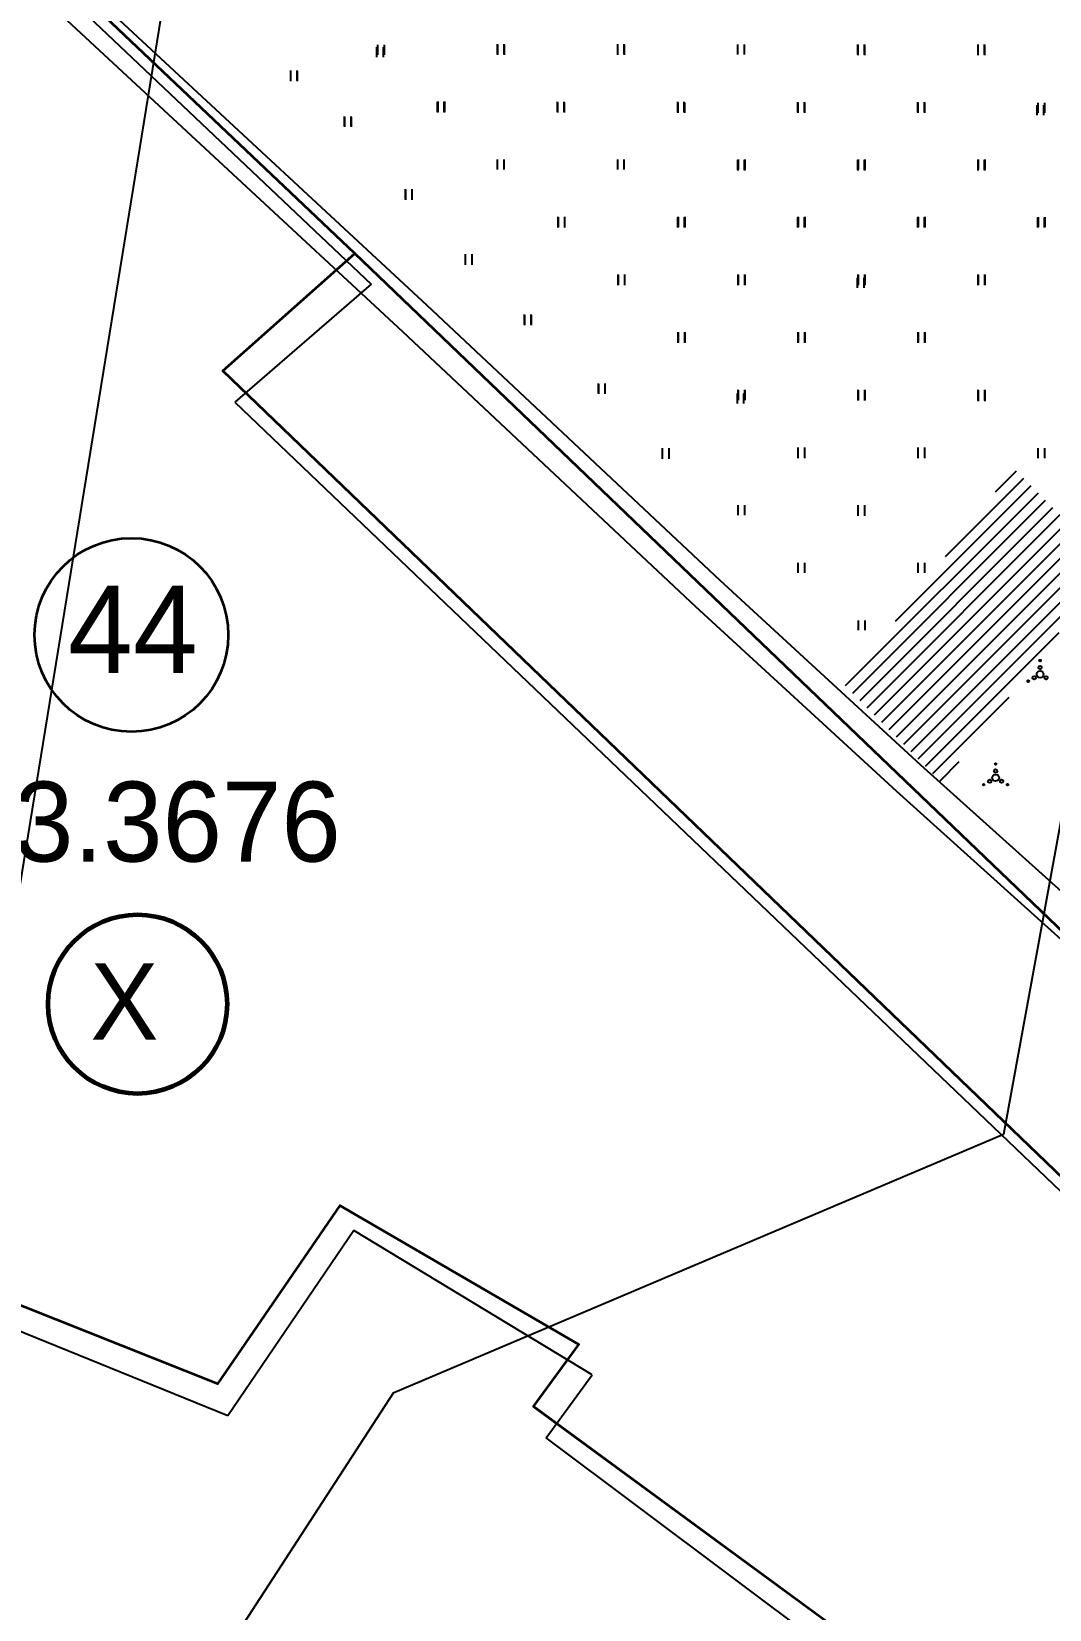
# Model space of a CAD drawing. Header units: millimetres. Extents: x 1378883 to 1389511, y 5662980 to 5673292.
# Drawn here: x 1384079 to 1384450, y 5668593 to 5669166 of the extents above; entities that cross this region are included whole.
import ezdxf
from ezdxf.enums import TextEntityAlignment as Align

# ---------------------------------------------------------------- set-up
doc = ezdxf.new("R2010")
doc.units = ezdxf.units.MM
doc.layers.add('_5Інше', color=252, linetype='Continuous', lineweight=25)
for name, color, linetype in [('N-raion', 1, 'Continuous'), ('zona', 3, 'Continuous'), ('вулиці', 7, 'Continuous'), ('ВулНазва', 7, 'Continuous'), ('КартаСкан', 252, 'Continuous'), ('район', 6, 'Continuous')]:
    doc.layers.add(name, color=color, linetype=linetype)
doc.layers.get('ВулНазва').off()
picture_1 = doc.add_image_def('image1.tif', size_in_pixel=(29607, 29619))

# ---------------------------------------------------------------- blocks, each defined once
blk = doc.blocks.new('ТуріяПрибер')
at = {"layer": '_5Інше', "color": 160}
blk.add_lwpolyline([(47127, 26627), (47198, 27064), (47524, 27366), (47631, 27206), (47810, 27266), (47842, 27342), (47995, 27705)], dxfattribs=at)
blk = doc.blocks.new('ТуріяВодоох')
at = {"layer": '_5Інше', "color": 140}
blk.add_lwpolyline([(48682, 27510), (48729, 27348), (48132, 27408), (47610, 27124), (47504, 26544), (47282, 26450), (47208, 26336), (47222, 26234), (47363, 26200), (47363, 26078), (47280, 26086), (47240, 25798), (47150, 25804)], dxfattribs=at)
blk = doc.blocks.new('ЛвЗд')
at = {"layer": '_5Інше', "color": 204, "linetype": 'Continuous'}
for points in [[(47005.209, 27105.626), (47273.688, 26848.503)], [(47273.688, 26848.503), (47223.884, 26805.976)], [(47223.884, 26805.976), (47549.646, 26491.135)], [(47219.209, 26437.685), (46859.304, 26586.181)], [(47265.4, 26504.721), (47219.209, 26437.685)], [(47351.734, 26451.755), (47265.4, 26504.721)], [(47334.814, 26428.917), (47351.734, 26451.755)], [(47469.057, 26327.309), (47334.814, 26428.917)]]:
    blk.add_lwpolyline(points, dxfattribs=at)

msp = doc.modelspace()

# ---------------------------------------------------------------- hatches: boundary and pattern name
at = {"layer": 'вулиці', "lineweight": -2}
h = msp.add_hatch(dxfattribs=at)
h.set_pattern_fill('ANSI31', color=2, scale=30, style=0)
h.set_pattern_definition([(45, (2.4066, 2.8008), (-2.6516504294, 2.6516504294), [])])
h.paths.add_polyline_path([(1384470.32, 5668970.08), (1384470.9, 5668973.23), (1384436.62, 5669007.55), (1384375.42, 5668928.47), (1384410.74, 5668893.09)])
h.paths.add_polyline_path([(1384393.45, 5668938.45), (1384445.95, 5668938.45), (1384445.95, 5668945.95), (1384393.45, 5668945.95)], flags=24)

# ---------------------------------------------------------------- linework, layer by layer
at = {"layer": 'N-raion', "color": 1, "lineweight": 35}
msp.add_circle((1384115.82, 5668946.94), 35.2, dxfattribs=at)
at = {"layer": 'zona', "color": 3, "lineweight": 60}
msp.add_circle((1384118.06, 5668812.79), 32.54, dxfattribs=at)
at = {"layer": 'вулиці', "color": 7, "lineweight": -2}
for p, q in [((1384205, 5669156.94), (1384205, 5669160.54)), ((1384205, 5669156.94), (1384205, 5669160.54)), ((1384205.37, 5669157.78), (1384205.37, 5669161.38)), ((1384205.37, 5669157.78), (1384205.37, 5669161.38)), ((1384207.4, 5669156.94), (1384207.4, 5669160.54)), ((1384207.4, 5669156.94), (1384207.4, 5669160.54)), ((1384207.77, 5669157.78), (1384207.77, 5669161.38)), ((1384207.77, 5669157.78), (1384207.77, 5669161.38)), ((1384248.96, 5669158.02), (1384248.96, 5669161.62)), ((1384249.01, 5669157.78), (1384249.01, 5669161.38)), ((1384251.36, 5669158.02), (1384251.36, 5669161.62)), ((1384251.41, 5669157.78), (1384251.41, 5669161.38)), ((1384292.6, 5669158.02), (1384292.6, 5669161.62)), ((1384292.64, 5669157.78), (1384292.64, 5669161.38)), ((1384295, 5669158.02), (1384295, 5669161.62)), ((1384295.04, 5669157.78), (1384295.04, 5669161.38)), ((1384336.33, 5669157.9), (1384336.33, 5669161.5)), ((1384336.33, 5669157.9), (1384336.33, 5669161.5)), ((1384338.73, 5669157.9), (1384338.73, 5669161.5)), ((1384338.73, 5669157.9), (1384338.73, 5669161.5)), ((1384379.97, 5669157.9), (1384379.97, 5669161.5)), ((1384379.97, 5669157.9), (1384379.97, 5669161.5)), ((1384380.01, 5669157.67), (1384380.01, 5669161.27)), ((1384380.06, 5669157.79), (1384380.06, 5669161.39)), ((1384382.37, 5669157.9), (1384382.37, 5669161.5)), ((1384382.37, 5669157.9), (1384382.37, 5669161.5)), ((1384382.41, 5669157.67), (1384382.41, 5669161.27)), ((1384382.46, 5669157.79), (1384382.46, 5669161.39)), ((1384423.61, 5669157.9), (1384423.61, 5669161.5)), ((1384423.61, 5669157.9), (1384423.61, 5669161.5)), ((1384423.61, 5669157.9), (1384423.61, 5669161.5)), ((1384423.65, 5669157.67), (1384423.65, 5669161.27)), ((1384423.7, 5669157.79), (1384423.7, 5669161.39)), ((1384426.01, 5669157.9), (1384426.01, 5669161.5)), ((1384426.01, 5669157.9), (1384426.01, 5669161.5)), ((1384426.01, 5669157.9), (1384426.01, 5669161.5)), ((1384426.01, 5669157.9), (1384426.01, 5669161.5)), ((1384426.05, 5669157.67), (1384426.05, 5669161.27)), ((1384426.1, 5669157.79), (1384426.1, 5669161.39)), ((1384173.71, 5669148.45), (1384173.71, 5669152.05)), ((1384173.76, 5669148.22), (1384173.76, 5669151.82)), ((1384176.11, 5669148.45), (1384176.11, 5669152.05)), ((1384176.16, 5669148.22), (1384176.16, 5669151.82)), ((1384227.14, 5669137.07), (1384227.14, 5669140.67)), ((1384227.19, 5669136.83), (1384227.19, 5669140.43)), ((1384227.31, 5669137.14), (1384227.31, 5669140.74)), ((1384229.54, 5669137.07), (1384229.54, 5669140.67)), ((1384229.59, 5669136.83), (1384229.59, 5669140.43)), ((1384229.71, 5669137.14), (1384229.71, 5669140.74)), ((1384270.78, 5669137.07), (1384270.78, 5669140.67)), ((1384270.83, 5669136.83), (1384270.83, 5669140.43)), ((1384273.18, 5669137.07), (1384273.18, 5669140.67)), ((1384273.23, 5669136.83), (1384273.23, 5669140.43)), ((1384314.42, 5669137.07), (1384314.42, 5669140.67)), ((1384314.46, 5669136.83), (1384314.46, 5669140.43)), ((1384314.56, 5669136.71), (1384314.56, 5669140.31)), ((1384316.82, 5669137.07), (1384316.82, 5669140.67)), ((1384316.86, 5669136.83), (1384316.86, 5669140.43)), ((1384316.96, 5669136.71), (1384316.96, 5669140.31)), ((1384358.15, 5669136.95), (1384358.15, 5669140.55)), ((1384358.2, 5669136.71), (1384358.2, 5669140.31)), ((1384360.55, 5669136.95), (1384360.55, 5669140.55)), ((1384360.6, 5669136.71), (1384360.6, 5669140.31)), ((1384401.79, 5669136.95), (1384401.79, 5669140.55)), ((1384401.83, 5669136.71), (1384401.83, 5669140.31)), ((1384404.19, 5669136.95), (1384404.19, 5669140.55)), ((1384404.23, 5669136.71), (1384404.23, 5669140.31)), ((1384445.1, 5669135.87), (1384445.1, 5669139.47)), ((1384445.1, 5669135.87), (1384445.1, 5669139.47)), ((1384445.47, 5669136.71), (1384445.47, 5669140.31)), ((1384445.47, 5669136.71), (1384445.47, 5669140.31)), ((1384447.5, 5669135.87), (1384447.5, 5669139.47)), ((1384447.5, 5669135.87), (1384447.5, 5669139.47)), ((1384447.87, 5669136.71), (1384447.87, 5669140.31)), ((1384447.87, 5669136.71), (1384447.87, 5669140.31)), ((1384193.32, 5669131.76), (1384193.32, 5669135.36)), ((1384193.37, 5669131.53), (1384193.37, 5669135.13)), ((1384195.72, 5669131.76), (1384195.72, 5669135.36)), ((1384195.77, 5669131.53), (1384195.77, 5669135.13)), ((1384248.96, 5669116.11), (1384248.96, 5669119.71)), ((1384251.36, 5669116.11), (1384251.36, 5669119.71)), ((1384292.6, 5669116.11), (1384292.6, 5669119.71)), ((1384295, 5669116.11), (1384295, 5669119.71)), ((1384336.33, 5669115.99), (1384336.33, 5669119.59)), ((1384336.38, 5669115.76), (1384336.38, 5669119.36)), ((1384336.5, 5669116.07), (1384336.5, 5669119.67)), ((1384336.5, 5669116.07), (1384336.5, 5669119.67)), ((1384338.73, 5669115.99), (1384338.73, 5669119.59)), ((1384338.78, 5669115.76), (1384338.78, 5669119.36)), ((1384338.9, 5669116.07), (1384338.9, 5669119.67)), ((1384338.9, 5669116.07), (1384338.9, 5669119.67)), ((1384379.97, 5669115.99), (1384379.97, 5669119.59)), ((1384380.01, 5669115.76), (1384380.01, 5669119.36)), ((1384380.14, 5669116.07), (1384380.14, 5669119.67)), ((1384382.37, 5669115.99), (1384382.37, 5669119.59)), ((1384382.41, 5669115.76), (1384382.41, 5669119.36)), ((1384382.54, 5669116.07), (1384382.54, 5669119.67)), ((1384423.61, 5669115.99), (1384423.61, 5669119.59)), ((1384423.61, 5669115.99), (1384423.61, 5669119.59)), ((1384423.65, 5669115.76), (1384423.65, 5669119.36)), ((1384423.77, 5669116.07), (1384423.77, 5669119.67)), ((1384426.01, 5669115.99), (1384426.01, 5669119.59)), ((1384426.01, 5669115.99), (1384426.01, 5669119.59)), ((1384426.05, 5669115.76), (1384426.05, 5669119.36)), ((1384426.17, 5669116.07), (1384426.17, 5669119.67)), ((1384215.48, 5669105.28), (1384215.48, 5669108.88)), ((1384215.53, 5669105.04), (1384215.53, 5669108.64)), ((1384217.88, 5669105.28), (1384217.88, 5669108.88)), ((1384217.93, 5669105.04), (1384217.93, 5669108.64)), ((1384270.95, 5669095.23), (1384270.95, 5669098.83)), ((1384270.95, 5669095.23), (1384270.95, 5669098.83)), ((1384270.99, 5669094.99), (1384270.99, 5669098.59)), ((1384271.04, 5669095.12), (1384271.04, 5669098.72)), ((1384271.04, 5669095.12), (1384271.04, 5669098.72)), ((1384273.35, 5669095.23), (1384273.35, 5669098.83)), ((1384273.35, 5669095.23), (1384273.35, 5669098.83)), ((1384273.39, 5669094.99), (1384273.39, 5669098.59)), ((1384273.44, 5669095.12), (1384273.44, 5669098.72)), ((1384273.44, 5669095.12), (1384273.44, 5669098.72)), ((1384314.51, 5669095.04), (1384314.51, 5669098.64)), ((1384314.58, 5669095.23), (1384314.58, 5669098.83)), ((1384314.58, 5669095.23), (1384314.58, 5669098.83)), ((1384314.58, 5669095.23), (1384314.58, 5669098.83)), ((1384314.63, 5669094.99), (1384314.63, 5669098.59)), ((1384314.68, 5669095.12), (1384314.68, 5669098.72)), ((1384314.68, 5669095.12), (1384314.68, 5669098.72)), ((1384314.68, 5669095.12), (1384314.68, 5669098.72)), ((1384316.91, 5669095.04), (1384316.91, 5669098.64)), ((1384316.98, 5669095.23), (1384316.98, 5669098.83)), ((1384316.98, 5669095.23), (1384316.98, 5669098.83)), ((1384316.98, 5669095.23), (1384316.98, 5669098.83)), ((1384317.03, 5669094.99), (1384317.03, 5669098.59)), ((1384317.08, 5669095.12), (1384317.08, 5669098.72)), ((1384317.08, 5669095.12), (1384317.08, 5669098.72)), ((1384317.08, 5669095.12), (1384317.08, 5669098.72)), ((1384358.15, 5669095.04), (1384358.15, 5669098.64)), ((1384358.22, 5669095.23), (1384358.22, 5669098.83)), ((1384358.27, 5669094.99), (1384358.27, 5669098.59)), ((1384358.32, 5669095.12), (1384358.32, 5669098.72)), ((1384358.32, 5669095.12), (1384358.32, 5669098.72)), ((1384358.32, 5669095.12), (1384358.32, 5669098.72)), ((1384358.32, 5669095.12), (1384358.32, 5669098.72)), ((1384360.55, 5669095.04), (1384360.55, 5669098.64)), ((1384360.62, 5669095.23), (1384360.62, 5669098.83)), ((1384360.67, 5669094.99), (1384360.67, 5669098.59)), ((1384360.72, 5669095.12), (1384360.72, 5669098.72)), ((1384360.72, 5669095.12), (1384360.72, 5669098.72)), ((1384360.72, 5669095.12), (1384360.72, 5669098.72)), ((1384360.72, 5669095.12), (1384360.72, 5669098.72)), ((1384360.72, 5669095.12), (1384360.72, 5669098.72)), ((1384401.79, 5669095.04), (1384401.79, 5669098.64)), ((1384401.86, 5669095.23), (1384401.86, 5669098.83)), ((1384401.91, 5669094.99), (1384401.91, 5669098.59)), ((1384401.95, 5669095.12), (1384401.95, 5669098.72)), ((1384401.95, 5669095.12), (1384401.95, 5669098.72)), ((1384401.95, 5669095.12), (1384401.95, 5669098.72)), ((1384404.19, 5669095.04), (1384404.19, 5669098.64)), ((1384404.26, 5669095.23), (1384404.26, 5669098.83)), ((1384404.31, 5669094.99), (1384404.31, 5669098.59)), ((1384404.35, 5669095.12), (1384404.35, 5669098.72)), ((1384404.35, 5669095.12), (1384404.35, 5669098.72)), ((1384404.35, 5669095.12), (1384404.35, 5669098.72)), ((1384445.42, 5669095.04), (1384445.42, 5669098.64)), ((1384445.59, 5669095.12), (1384445.59, 5669098.72)), ((1384447.82, 5669095.04), (1384447.82, 5669098.64)), ((1384447.99, 5669095.12), (1384447.99, 5669098.72)), ((1384237.27, 5669081.69), (1384237.27, 5669085.29)), ((1384237.32, 5669081.45), (1384237.32, 5669085.05)), ((1384239.67, 5669081.69), (1384239.67, 5669085.29)), ((1384239.72, 5669081.45), (1384239.72, 5669085.05)), ((1384292.77, 5669074.28), (1384292.77, 5669077.88)), ((1384292.81, 5669074.04), (1384292.81, 5669077.64)), ((1384292.86, 5669074.16), (1384292.86, 5669077.76)), ((1384295.17, 5669074.28), (1384295.17, 5669077.88)), ((1384295.21, 5669074.04), (1384295.21, 5669077.64)), ((1384295.26, 5669074.16), (1384295.26, 5669077.76)), ((1384336.4, 5669074.28), (1384336.4, 5669077.88)), ((1384336.45, 5669074.04), (1384336.45, 5669077.64)), ((1384336.45, 5669074.04), (1384336.45, 5669077.64)), ((1384336.5, 5669074.16), (1384336.5, 5669077.76)), ((1384336.5, 5669074.16), (1384336.5, 5669077.76)), ((1384336.5, 5669074.16), (1384336.5, 5669077.76)), ((1384338.8, 5669074.28), (1384338.8, 5669077.88)), ((1384338.85, 5669074.04), (1384338.85, 5669077.64)), ((1384338.85, 5669074.04), (1384338.85, 5669077.64)), ((1384338.9, 5669074.16), (1384338.9, 5669077.76)), ((1384338.9, 5669074.16), (1384338.9, 5669077.76)), ((1384338.9, 5669074.16), (1384338.9, 5669077.76)), ((1384379.82, 5669073.08), (1384379.82, 5669076.68)), ((1384379.82, 5669073.08), (1384379.82, 5669076.68)), ((1384380.04, 5669074.28), (1384380.04, 5669077.88)), ((1384380.09, 5669074.04), (1384380.09, 5669077.64)), ((1384380.14, 5669074.16), (1384380.14, 5669077.76)), ((1384382.22, 5669073.08), (1384382.22, 5669076.68)), ((1384382.22, 5669073.08), (1384382.22, 5669076.68)), ((1384382.44, 5669074.28), (1384382.44, 5669077.88)), ((1384382.49, 5669074.04), (1384382.49, 5669077.64)), ((1384382.54, 5669074.16), (1384382.54, 5669077.76)), ((1384423.68, 5669074.28), (1384423.68, 5669077.88)), ((1384423.72, 5669074.04), (1384423.72, 5669077.64)), ((1384423.72, 5669074.04), (1384423.72, 5669077.64)), ((1384423.77, 5669074.16), (1384423.77, 5669077.76)), ((1384423.77, 5669074.16), (1384423.77, 5669077.76)), ((1384426.08, 5669074.28), (1384426.08, 5669077.88)), ((1384426.12, 5669074.04), (1384426.12, 5669077.64)), ((1384426.12, 5669074.04), (1384426.12, 5669077.64)), ((1384426.17, 5669074.16), (1384426.17, 5669077.76)), ((1384426.17, 5669074.16), (1384426.17, 5669077.76)), ((1384258.77, 5669059.78), (1384258.77, 5669063.38)), ((1384258.81, 5669059.54), (1384258.81, 5669063.14)), ((1384261.17, 5669059.78), (1384261.17, 5669063.38)), ((1384261.21, 5669059.54), (1384261.21, 5669063.14)), ((1384314.58, 5669053.32), (1384314.58, 5669056.92)), ((1384314.58, 5669053.32), (1384314.58, 5669056.92)), ((1384314.63, 5669053.08), (1384314.63, 5669056.68)), ((1384314.63, 5669053.08), (1384314.63, 5669056.68)), ((1384314.63, 5669053.08), (1384314.63, 5669056.68)), ((1384314.68, 5669053.21), (1384314.68, 5669056.81)), ((1384316.98, 5669053.32), (1384316.98, 5669056.92)), ((1384316.98, 5669053.32), (1384316.98, 5669056.92)), ((1384317.03, 5669053.08), (1384317.03, 5669056.68)), ((1384317.03, 5669053.08), (1384317.03, 5669056.68)), ((1384317.03, 5669053.08), (1384317.03, 5669056.68)), ((1384317.03, 5669053.08), (1384317.03, 5669056.68)), ((1384317.08, 5669053.21), (1384317.08, 5669056.81)), ((1384358.22, 5669053.32), (1384358.22, 5669056.92)), ((1384358.27, 5669053.08), (1384358.27, 5669056.68)), ((1384358.27, 5669053.08), (1384358.27, 5669056.68)), ((1384358.32, 5669053.21), (1384358.32, 5669056.81)), ((1384358.32, 5669053.21), (1384358.32, 5669056.81)), ((1384360.62, 5669053.32), (1384360.62, 5669056.92)), ((1384360.67, 5669053.08), (1384360.67, 5669056.68)), ((1384360.67, 5669053.08), (1384360.67, 5669056.68)), ((1384360.72, 5669053.21), (1384360.72, 5669056.81)), ((1384360.72, 5669053.21), (1384360.72, 5669056.81)), ((1384401.86, 5669053.32), (1384401.86, 5669056.92)), ((1384401.91, 5669053.08), (1384401.91, 5669056.68)), ((1384401.91, 5669053.08), (1384401.91, 5669056.68)), ((1384401.95, 5669053.21), (1384401.95, 5669056.81)), ((1384404.26, 5669053.32), (1384404.26, 5669056.92)), ((1384404.31, 5669053.08), (1384404.31, 5669056.68)), ((1384404.31, 5669053.08), (1384404.31, 5669056.68)), ((1384404.35, 5669053.21), (1384404.35, 5669056.81)), ((1384285.64, 5669034.74), (1384285.64, 5669038.34)), ((1384285.69, 5669034.5), (1384285.69, 5669038.1)), ((1384288.04, 5669034.74), (1384288.04, 5669038.34)), ((1384288.09, 5669034.5), (1384288.09, 5669038.1)), ((1384336.13, 5669031.05), (1384336.13, 5669034.65)), ((1384336.13, 5669031.05), (1384336.13, 5669034.65)), ((1384336.4, 5669032.37), (1384336.4, 5669035.97)), ((1384336.4, 5669032.37), (1384336.4, 5669035.97)), ((1384336.5, 5669032.25), (1384336.5, 5669035.85)), ((1384338.53, 5669031.05), (1384338.53, 5669034.65)), ((1384338.53, 5669031.05), (1384338.53, 5669034.65)), ((1384338.8, 5669032.37), (1384338.8, 5669035.97)), ((1384338.8, 5669032.37), (1384338.8, 5669035.97)), ((1384338.9, 5669032.25), (1384338.9, 5669035.85)), ((1384380.04, 5669032.37), (1384380.04, 5669035.97)), ((1384380.04, 5669032.37), (1384380.04, 5669035.97)), ((1384380.09, 5669032.13), (1384380.09, 5669035.73)), ((1384380.14, 5669032.25), (1384380.14, 5669035.85)), ((1384382.44, 5669032.37), (1384382.44, 5669035.97)), ((1384382.44, 5669032.37), (1384382.44, 5669035.97)), ((1384382.49, 5669032.13), (1384382.49, 5669035.73)), ((1384382.54, 5669032.25), (1384382.54, 5669035.85)), ((1384423.68, 5669032.37), (1384423.68, 5669035.97)), ((1384423.68, 5669032.37), (1384423.68, 5669035.97)), ((1384423.72, 5669032.13), (1384423.72, 5669035.73)), ((1384423.72, 5669032.13), (1384423.72, 5669035.73)), ((1384423.77, 5669032.25), (1384423.77, 5669035.85)), ((1384423.77, 5669031.89), (1384423.77, 5669035.49)), ((1384426.08, 5669032.37), (1384426.08, 5669035.97)), ((1384426.08, 5669032.37), (1384426.08, 5669035.97)), ((1384426.12, 5669032.13), (1384426.12, 5669035.73)), ((1384426.12, 5669032.13), (1384426.12, 5669035.73)), ((1384426.17, 5669032.25), (1384426.17, 5669035.85)), ((1384426.17, 5669031.89), (1384426.17, 5669035.49)), ((1384426.17, 5669031.89), (1384426.17, 5669035.49)), ((1384308.89, 5669011.16), (1384308.89, 5669014.76)), ((1384308.94, 5669010.92), (1384308.94, 5669014.52)), ((1384311.29, 5669011.16), (1384311.29, 5669014.76)), ((1384311.34, 5669010.92), (1384311.34, 5669014.52)), ((1384358.22, 5669011.41), (1384358.22, 5669015.01)), ((1384358.27, 5669011.17), (1384358.27, 5669014.77)), ((1384360.62, 5669011.41), (1384360.62, 5669015.01)), ((1384360.67, 5669011.17), (1384360.67, 5669014.77)), ((1384401.86, 5669011.41), (1384401.86, 5669015.01)), ((1384401.91, 5669011.17), (1384401.91, 5669014.77)), ((1384404.26, 5669011.41), (1384404.26, 5669015.01)), ((1384404.31, 5669011.17), (1384404.31, 5669014.77)), ((1384445.54, 5669011.17), (1384445.54, 5669014.77)), ((1384445.54, 5669011.17), (1384445.54, 5669014.77)), ((1384447.94, 5669011.17), (1384447.94, 5669014.77)), ((1384447.94, 5669011.17), (1384447.94, 5669014.77)), ((1384336.4, 5668990.46), (1384336.4, 5668994.06)), ((1384338.8, 5668990.46), (1384338.8, 5668994.06)), ((1384380.04, 5668990.46), (1384380.04, 5668994.06)), ((1384380.09, 5668990.22), (1384380.09, 5668993.82)), ((1384382.44, 5668990.46), (1384382.44, 5668994.06)), ((1384382.49, 5668990.22), (1384382.49, 5668993.82)), ((1384358.22, 5668969.5), (1384358.22, 5668973.1)), ((1384360.62, 5668969.5), (1384360.62, 5668973.1)), ((1384401.86, 5668969.5), (1384401.86, 5668973.1)), ((1384404.26, 5668969.5), (1384404.26, 5668973.1)), ((1384380.21, 5668948.62), (1384380.21, 5668952.22)), ((1384382.61, 5668948.62), (1384382.61, 5668952.22))]:
    msp.add_line(p, q, dxfattribs=at)
msp.add_lwpolyline([(1384691.08, 5668694.84), (1384691.08, 5668694.84), (1384612.1, 5668741.43), (1384522.25, 5668797.2), (1384462.47, 5668846.04), (1384402.79, 5668899.63), (1384329.83, 5668966.7), (1384223.34, 5669066.62), (1384032.82, 5669243.25), (1383753.64, 5669510.88)], dxfattribs=at)
at = {"layer": 'вулиці', "color": 7}
msp.add_lwpolyline([(1385117.66, 5668170.14), (1385119.44, 5668179.84), (1385115.81, 5668191.14), (1385084.93, 5668207.59), (1385044.55, 5668231.07), (1385011.11, 5668263.88), (1384921.24, 5668355.63), (1384887.8, 5668391.45), (1384858.83, 5668466.34), (1384842.26, 5668500.97), (1384813.31, 5668563.37), (1384800.19, 5668586.95), (1384775.5, 5668616.92), (1384734.68, 5668652.27), (1384684.33, 5668683.73), (1384605.37, 5668730.3), (1384514.68, 5668786.6), (1384454.01, 5668836.16), (1384394.05, 5668890.01), (1384320.98, 5668957.17), (1384214.47, 5669057.11), (1384023.9, 5669233.79), (1383744.64, 5669501.49)], dxfattribs=at)
at = {"layer": 'вулиці', "color": 7, "lineweight": -2}
for centre, radius in [((1384446.19, 5668937.64), 0.312), ((1384441.86, 5668930.14), 0.312), ((1384444.02, 5668931.39), 0.625), ((1384446.19, 5668932.64), 1.25), ((1384446.19, 5668935.14), 0.625), ((1384448.35, 5668931.39), 0.625), ((1384425.69, 5668892.54), 0.312), ((1384427.86, 5668893.79), 0.625)]:
    msp.add_circle(centre, radius, dxfattribs=at)
at = {"layer": 'вулиці', "color": 7}
for centre, radius in [((1384430.02, 5668895.04), 1.25), ((1384430.02, 5668897.54), 0.625), ((1384430.02, 5668900.04), 0.312), ((1384432.19, 5668893.79), 0.625), ((1384434.35, 5668892.54), 0.312)]:
    msp.add_circle(centre, radius, dxfattribs=at)
at = {"layer": 'район', "color": 6, "lineweight": 35}
msp.add_line((1384262.04, 5668666.64), (1384365.07, 5668591.18), dxfattribs=at)
for points in [[(1384485.24, 5668733.51), (1384460.96, 5668743.31), (1384149.07, 5669042.93), (1384197.02, 5669085.54), (1383929.38, 5669339.01)], [(1385750.01, 5668643.61), (1385551.17, 5668617.58), (1385533.42, 5668615.26), (1385362.92, 5668589.14), (1385070.93, 5668597.97), (1385071.67, 5668613.75), (1384902.69, 5668627.07), (1384917.85, 5668787.67), (1384812.18, 5668791.74), (1384734.7, 5668796.56), (1384684.39, 5668680.19), (1384644.79, 5668708.13), (1384492.86, 5668802.29), (1384197.02, 5669085.54)], [(1384381.33, 5668579.02), (1384262.04, 5668666.64), (1384278.51, 5668689.16), (1384191.57, 5668739.59), (1384147.12, 5668674.87), (1383783.69, 5668819.31)]]:
    msp.add_lwpolyline(points, dxfattribs=at)

# ---------------------------------------------------------------- block references
at = {"layer": 'вулиці', "color": 7}
for name, p in [('ТуріяВодоох', (1336928.92, 5642221.42)), ('ТуріяПрибер', (1336947.41, 5642223.12))]:
    msp.add_blockref(name, p, dxfattribs=at)
at = {"layer": 'ВулНазва', "color": 7, "lineweight": 9, "rotation": 0.3369352804470327}
msp.add_blockref('ЛвЗд', (1337087.97, 5641948.35), dxfattribs=at)

# ---------------------------------------------------------------- texts
at = {"layer": 'N-raion', "color": 1, "lineweight": 35}
msp.add_text('44', height=31.726, dxfattribs=at).set_placement((1384092.75, 5668933.09))
msp.add_text('253.3676', height=29.053, dxfattribs=at).set_placement((1384110.92, 5668864.59), align=Align.CENTER)
at = {"layer": 'zona', "color": 3, "lineweight": 60}
msp.add_text('X', height=27.66, dxfattribs=at).set_placement((1384100.93, 5668799.94))

# ---------------------------------------------------------------- pictures from other files: only their frames are drawn
at = {"layer": 'КартаСкан'}
image = msp.add_image(picture_1, insert=(1378952.03, 5663192.31), size_in_units=(10026.9, 10030.97), rotation=0.395435, dxfattribs=at)
image.dxf.flags = 15

doc.saveas('drawing.dxf')
